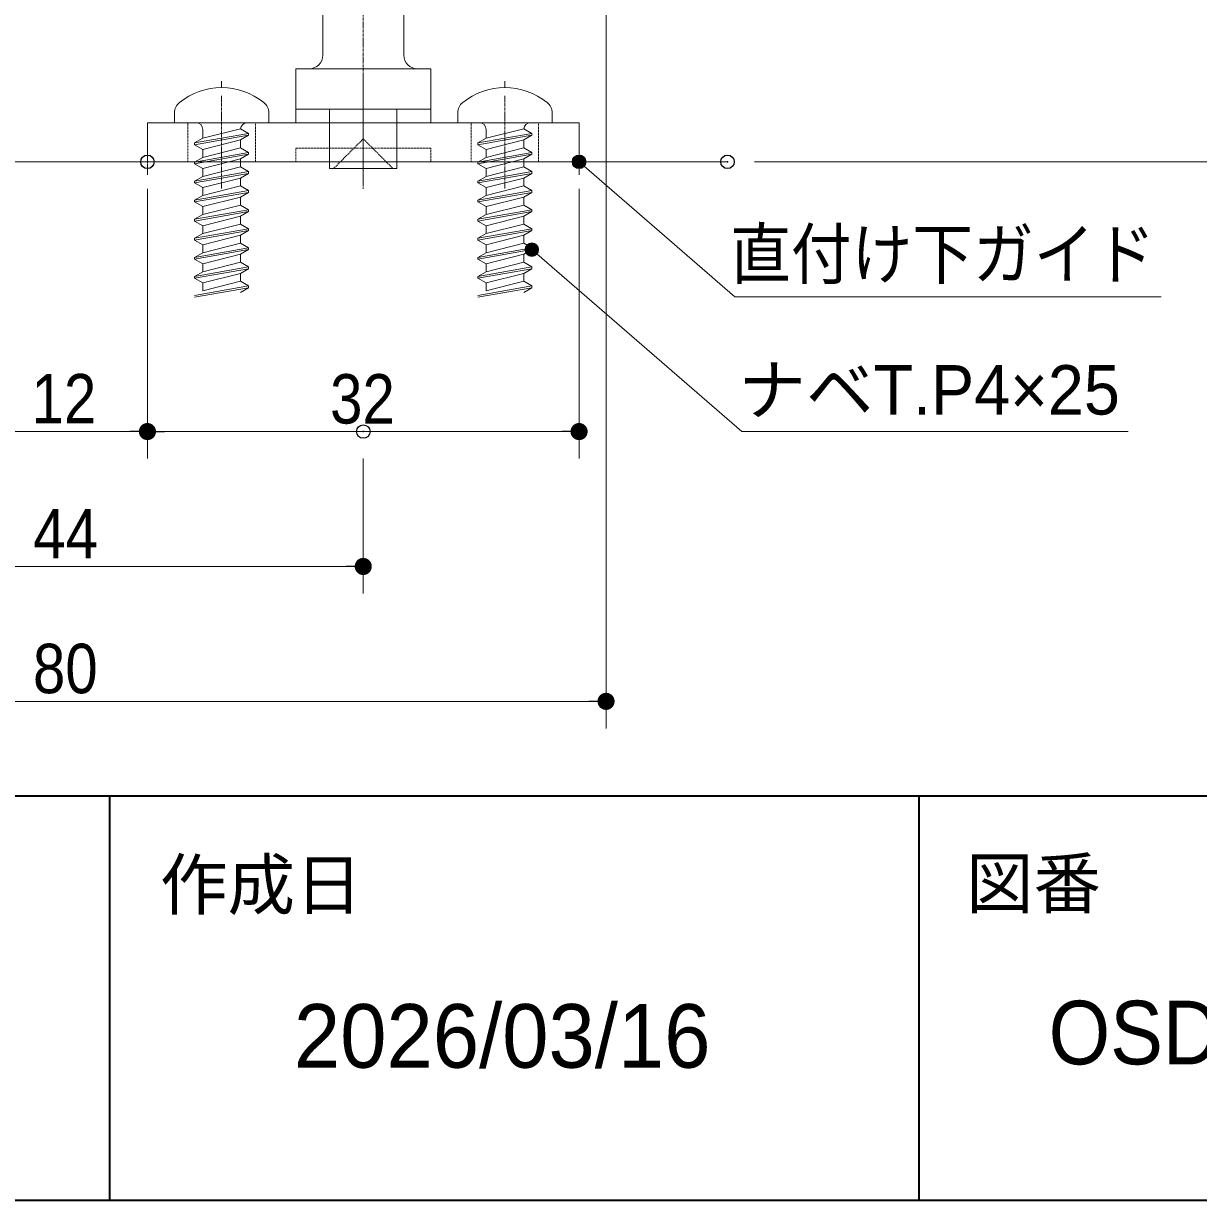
# Model space of a CAD drawing. Units: millimetres, scale not verified, with parts at other scales. Extents: x -6062 to 6062, y -3045 to 3045.
# Drawn here: x 649 to 1520, y -2770 to -1898 of the extents above; entities that cross this region are included whole.
import ezdxf
from ezdxf.enums import TextEntityAlignment as Align

# ---------------------------------------------------------------- set-up
doc = ezdxf.new("R2010")
doc.units = ezdxf.units.MM
doc.header["$LTSCALE"] = 20
doc.header["$PDMODE"] = 32
doc.header["$PDSIZE"] = 10
for name, pattern in [('USER1', [1.11, 0.71, -0.4]), ('USER2', [10.5, 8, -0.5, 0.5, -0.5, 0.5, -0.5]), ('USER3', [2.91, 1.76, -0.4, 0.35, -0.4])]:
    doc.linetypes.add(name, pattern=pattern)
for name, color, linetype, lineweight in [('0-0_2寸法-3', 7, 'Continuous', 15), ('0-1_2寸法-1', 7, 'Continuous', 15), ('0-2_0', 7, 'Continuous', 25), ('0-5_3一般', 7, 'Continuous', 15), ('0-6_1図面枠', 7, 'Continuous', 15)]:
    doc.layers.add(name, color=color, linetype=linetype, lineweight=lineweight)
doc.layers.add('0-3_Defpoints', color=7, linetype='Continuous')
doc.styles.add('ＭＳ Ｐゴシック', font='')
doc.styles.get('ＭＳ Ｐゴシック').set_extended_font_data('MS PGothic')

# ---------------------------------------------------------------- blocks, each defined once
blk = doc.blocks.new('_Dot')
at = {"layer": '0-2_0'}
blk.add_line((-10, 0), (-20, 0), dxfattribs=at)
for points in [[(0, 0), (-10, 0), (-9.92, 1.25)], [(0, 0), (-9.92, -1.25), (-10, 0)], [(0, 0), (-9.92, 1.25), (-9.69, 2.49)], [(0, 0), (-9.69, -2.49), (-9.92, -1.25)], [(0, 0), (-9.69, 2.49), (-9.3, 3.68)], [(0, 0), (-9.3, -3.68), (-9.69, -2.49)], [(0, 0), (-9.3, 3.68), (-8.76, 4.82)], [(0, 0), (-8.76, -4.82), (-9.3, -3.68)], [(0, 0), (-8.76, 4.82), (-8.09, 5.88)], [(0, 0), (-8.09, -5.88), (-8.76, -4.82)], [(0, 0), (-8.09, 5.88), (-7.29, 6.85)], [(0, 0), (-7.29, -6.85), (-8.09, -5.88)], [(0, 0), (-7.29, 6.85), (-6.37, 7.71)], [(0, 0), (-6.37, -7.71), (-7.29, -6.85)], [(0, 0), (-6.37, 7.71), (-5.36, 8.44)], [(0, 0), (-5.36, -8.44), (-6.37, -7.71)], [(0, 0), (-5.36, 8.44), (-4.26, 9.05)], [(0, 0), (-4.26, -9.05), (-5.36, -8.44)], [(0, 0), (-4.26, 9.05), (-3.09, 9.51)], [(0, 0), (-3.09, -9.51), (-4.26, -9.05)], [(0, 0), (-3.09, 9.51), (-1.87, 9.82)], [(0, 0), (-1.87, -9.82), (-3.09, -9.51)], [(0, 0), (-1.87, 9.82), (-0.63, 9.98)], [(0, 0), (-0.63, -9.98), (-1.87, -9.82)], [(0, 0), (-0.63, 9.98), (0.63, 9.98)], [(0, 0), (0.63, -9.98), (-0.63, -9.98)], [(0, 0), (0.63, 9.98), (1.87, 9.82)], [(0, 0), (1.87, 9.82), (3.09, 9.51)], [(0, 0), (3.09, 9.51), (4.26, 9.05)], [(0, 0), (4.26, 9.05), (5.36, 8.44)], [(0, 0), (5.36, 8.44), (6.37, 7.71)], [(0, 0), (6.37, 7.71), (7.29, 6.85)], [(0, 0), (7.29, 6.85), (8.09, 5.88)], [(0, 0), (8.09, 5.88), (8.76, 4.82)], [(0, 0), (8.76, 4.82), (9.3, 3.68)], [(0, 0), (9.3, 3.68), (9.69, 2.49)], [(0, 0), (9.69, 2.49), (9.92, 1.25)], [(0, 0), (9.92, 1.25), (10, 0)], [(0, 0), (1.87, -9.82), (0.63, -9.98)], [(0, 0), (3.09, -9.51), (1.87, -9.82)], [(0, 0), (4.26, -9.05), (3.09, -9.51)], [(0, 0), (5.36, -8.44), (4.26, -9.05)], [(0, 0), (6.37, -7.71), (5.36, -8.44)], [(0, 0), (7.29, -6.85), (6.37, -7.71)], [(0, 0), (8.09, -5.88), (7.29, -6.85)], [(0, 0), (8.76, -4.82), (8.09, -5.88)], [(0, 0), (9.3, -3.68), (8.76, -4.82)], [(0, 0), (9.69, -2.49), (9.3, -3.68)], [(0, 0), (9.92, -1.25), (9.69, -2.49)], [(0, 0), (10, 0), (9.92, -1.25)]]:
    blk.add_solid(points, dxfattribs=at)
blk = doc.blocks.new('グループ-9')
at = {"layer": '0-6_1図面枠', "lineweight": 35}
for p, q in [((-80000, -49400), (80000, -49400)), ((50000, -49400), (50000, -55400)), ((62000, -49400), (62000, -55400))]:
    blk.add_line(p, q, dxfattribs=at)
blk.add_lwpolyline([(-80000, 55400), (80000, 55400), (80000, -55400), (-80000, -55400)], close=True, dxfattribs=at)
blk = doc.blocks.new('図面枠')
at = {"layer": '0-6_1図面枠'}
blk.add_blockref('グループ-9', (0, 0), dxfattribs=at)
at = {"layer": '0-6_1図面枠', "style": 'ＭＳ Ｐゴシック'}
for s, p in [('作成日', (50749.9, -51303.2)), ('図番', (62699.9, -51284.2))]:
    blk.add_text(s, height=733.7, dxfattribs=at).set_placement(p, align=Align.BOTTOM_LEFT)
blk = doc.blocks.new('グループ-14')
at = {"layer": '0-5_3一般', "linetype": 'USER3'}
blk.add_line((55863.7, -38900), (55863.7, -38803.3), dxfattribs=at)
at = {"layer": '0-5_3一般'}
for p, q in [((55163.7, -39420), (55163.7, -39275.5)), ((55483.7, -39420), (55163.7, -39420)), ((56243.7, -39420), (55483.7, -39420)), ((55463.7, -39748), (56263.7, -39606.7)), ((56143.7, -39510.7), (55583.7, -39652.1)), ((55583.7, -39652.1), (55583.7, -39520)), ((56144.1, -39511), (56143.7, -39510.7)), ((56263.7, -39606.7), (56143.7, -39675.9)), ((56263.7, -39580), (56144.1, -39511)), ((56263.7, -39580), (56263.7, -39606.7)), ((55583.7, -39652.1), (55463.7, -39721.3)), ((56143.7, -39793.4), (56143.7, -39675.9)), ((56263.7, -39862.7), (55463.7, -40004)), ((55583.7, -39934.7), (55463.7, -40004)), ((55583.7, -39934.7), (55583.7, -39817.3)), ((55583.7, -40099.9), (56143.7, -39958.6)), ((56143.7, -40076.1), (56143.7, -39958.6)), ((56263.7, -39862.7), (56263.7, -39889.3)), ((55463.7, -40004), (55463.7, -40030.7)), ((55463.7, -40030.7), (55583.7, -40099.9)), ((56143.7, -40076.1), (55583.7, -40217.4)), ((55583.7, -40217.4), (55583.7, -40099.9)), ((56263.7, -40145.3), (56143.7, -40076.1)), ((55463.7, -40313.3), (56263.7, -40172)), ((55583.7, -40217.4), (55463.7, -40286.7)), ((56263.7, -40172), (56143.7, -40241.3)), ((56143.7, -40358.7), (56143.7, -40241.3)), ((56263.7, -40145.3), (56263.7, -40172)), ((56263.7, -40428), (55463.7, -40569.3)), ((55583.7, -40500.1), (55583.7, -40382.6)), ((56263.7, -40428), (56263.7, -40454.7)), ((55583.7, -40500.1), (55463.7, -40569.3)), ((55463.7, -40569.3), (55463.7, -40596)), ((55463.7, -40596), (55583.7, -40665.3)), ((55583.7, -40665.3), (56143.7, -40523.9)), ((56143.7, -40641.4), (55583.7, -40782.7)), ((56143.7, -40641.4), (56143.7, -40523.9)), ((56263.7, -40710.7), (56143.7, -40641.4)), ((55463.7, -40878.7), (56263.7, -40737.3)), ((55583.7, -40782.7), (55463.7, -40852)), ((55583.7, -40782.7), (55583.7, -40665.3)), ((56263.7, -40737.3), (56143.7, -40806.6)), ((56143.7, -40924.1), (56143.7, -40806.6)), ((56263.7, -40710.7), (56263.7, -40737.3)), ((56263.7, -40993.3), (55463.7, -41134.7)), ((55583.7, -41065.4), (55583.7, -40947.9)), ((56263.7, -40993.3), (56263.7, -41020)), ((55583.7, -41065.4), (55463.7, -41134.7)), ((55463.7, -41134.7), (55463.7, -41161.3)), ((55463.7, -41161.3), (55583.7, -41230.6)), ((55583.7, -41230.6), (56143.7, -41089.3)), ((56143.7, -41206.7), (56143.7, -41089.3)), ((56263.7, -41276), (55463.7, -41417.3)), ((55463.7, -41444), (56263.7, -41302.7)), ((55463.7, -41444), (56263.7, -41302.7)), ((55583.7, -41348.1), (55463.7, -41417.3)), ((56263.7, -41276), (56143.7, -41206.7)), ((56263.7, -41302.7), (56143.7, -41371.9)), ((56263.7, -41302.7), (56143.7, -41371.9)), ((56263.7, -41302.7), (56143.7, -41371.9)), ((56263.7, -41276), (56263.7, -41302.7)), ((55463.7, -41417.3), (55463.7, -41444)), ((56143.7, -41489.4), (55583.7, -41630.7)), ((55583.7, -41630.7), (55583.7, -41513.3)), ((56143.7, -41489.4), (56143.7, -41371.9)), ((56263.7, -41558.7), (56143.7, -41489.4)), ((56263.7, -41558.7), (55463.7, -41700)), ((55583.7, -41630.7), (55463.7, -41700)), ((55463.7, -41700), (55463.7, -41726.7)), ((55583.7, -41795.9), (56143.7, -41654.6)), ((56263.7, -41585.3), (56143.7, -41654.6)), ((56263.7, -41585.3), (56143.7, -41654.6)), ((56263.7, -41585.3), (56143.7, -41654.6)), ((56143.7, -41772.1), (56143.7, -41654.6)), ((56263.7, -41558.7), (56263.7, -41585.3)), ((56263.7, -41558.7), (56263.7, -41585.3)), ((55463.7, -41726.7), (55583.7, -41795.9)), ((56263.7, -41841.3), (55463.7, -41982.7)), ((55463.7, -42009.3), (56263.7, -41868)), ((56143.7, -41772.1), (55583.7, -41913.4)), ((55583.7, -41913.4), (55583.7, -41795.9)), ((56263.7, -41841.3), (56143.7, -41772.1)), ((56263.7, -41868), (56143.7, -41937.3)), ((56263.7, -41841.3), (56263.7, -41868))]:
    blk.add_line(p, q, dxfattribs=at)
for points in [[(56563.7, -39275.5), (56563.7, -39420), (56243.7, -39420)], [(56263.7, -39580), (55463.7, -39721.3), (55463.7, -39748)], [(55463.7, -39748), (55583.7, -39817.3), (56143.7, -39675.9)], [(55463.7, -40030.7), (56263.7, -39889.3), (56143.7, -39958.6)], [(56263.7, -39862.7), (56143.7, -39793.4), (55583.7, -39934.7)], [(56263.7, -40145.3), (55463.7, -40286.7), (55463.7, -40313.3)], [(55463.7, -40313.3), (55583.7, -40382.6), (56143.7, -40241.3)], [(55463.7, -40596), (56263.7, -40454.7), (56143.7, -40523.9)], [(56263.7, -40428), (56143.7, -40358.7), (55583.7, -40500.1)], [(56263.7, -40710.7), (55463.7, -40852), (55463.7, -40878.7)], [(55463.7, -40878.7), (55583.7, -40947.9), (56143.7, -40806.6)], [(56263.7, -40993.3), (56143.7, -40924.1), (55583.7, -41065.4)], [(55463.7, -41161.3), (56263.7, -41020), (56143.7, -41089.3)], [(56143.7, -41206.7), (55583.7, -41348.1), (55583.7, -41230.6)], [(55463.7, -41444), (55583.7, -41513.3), (56143.7, -41371.9)], [(55463.7, -41726.7), (56263.7, -41585.3), (56143.7, -41654.6)], [(55463.7, -41726.7), (56263.7, -41585.3), (56143.7, -41654.6)], [(56263.7, -41558.7), (56263.7, -41585.3), (56143.7, -41654.6)]]:
    blk.add_lwpolyline(points, dxfattribs=at)
for centre, radius, start, end in [((55863.7, -39900), 1000, 90, 128.68219), ((55863.7, -39900), 1000, 51.31781, 90), ((55363.7, -39275.5), 200, 128.68219, 180), ((56363.7, -39275.5), 200, 0, 51.31781), ((55483.7, -39520), 100, 0, 90), ((56243.7, -39520), 100, 90, 174.8103)]:
    blk.add_arc(centre, radius, start, end, dxfattribs=at)
blk = doc.blocks.new('グループ-15')
at = {"layer": '0-5_3一般', "linetype": 'USER3'}
blk.add_line((51663.7, -38900), (51663.7, -38803.3), dxfattribs=at)
at = {"layer": '0-5_3一般'}
for p, q in [((50963.7, -39420), (50963.7, -39275.5)), ((52363.7, -39420), (52043.7, -39420)), ((52363.7, -39275.5), (52363.7, -39420)), ((52063.7, -39580), (51263.7, -39721.3)), ((51943.7, -39510.7), (51383.7, -39652.1)), ((51383.7, -39652.1), (51383.7, -39520)), ((51944.1, -39511), (51943.7, -39510.7)), ((52063.7, -39580), (51944.1, -39511)), ((52063.7, -39580), (52063.7, -39606.7)), ((51383.7, -39652.1), (51263.7, -39721.3)), ((51263.7, -39721.3), (51263.7, -39748)), ((51263.7, -39748), (51383.7, -39817.3)), ((51383.7, -39817.3), (51943.7, -39675.9)), ((51943.7, -39793.4), (51943.7, -39675.9)), ((51263.7, -40030.7), (52063.7, -39889.3)), ((51383.7, -39934.7), (51263.7, -40004)), ((51943.7, -39793.4), (51383.7, -39934.7)), ((51383.7, -39934.7), (51383.7, -39817.3)), ((52063.7, -39862.7), (51943.7, -39793.4)), ((52063.7, -39889.3), (51943.7, -39958.6)), ((51943.7, -40076.1), (51943.7, -39958.6)), ((52063.7, -39862.7), (52063.7, -39889.3)), ((51383.7, -40217.4), (51383.7, -40099.9)), ((52063.7, -40145.3), (51263.7, -40286.7)), ((51383.7, -40217.4), (51263.7, -40286.7)), ((51263.7, -40286.7), (51263.7, -40313.3)), ((51383.7, -40382.6), (51943.7, -40241.3)), ((51943.7, -40358.7), (51943.7, -40241.3)), ((52063.7, -40145.3), (52063.7, -40172)), ((51263.7, -40313.3), (51383.7, -40382.6)), ((51263.7, -40596), (52063.7, -40454.7)), ((51943.7, -40358.7), (51383.7, -40500.1)), ((51383.7, -40500.1), (51383.7, -40382.6)), ((52063.7, -40428), (51943.7, -40358.7)), ((52063.7, -40454.7), (51943.7, -40523.9)), ((52063.7, -40428), (52063.7, -40454.7)), ((51383.7, -40500.1), (51263.7, -40569.3)), ((51943.7, -40641.4), (51943.7, -40523.9)), ((52063.7, -40710.7), (51263.7, -40852)), ((51383.7, -40782.7), (51263.7, -40852)), ((51383.7, -40782.7), (51383.7, -40665.3)), ((51383.7, -40947.9), (51943.7, -40806.6)), ((51943.7, -40924.1), (51943.7, -40806.6)), ((52063.7, -40710.7), (52063.7, -40737.3)), ((51263.7, -40852), (51263.7, -40878.7)), ((51263.7, -40878.7), (51383.7, -40947.9)), ((51943.7, -40924.1), (51383.7, -41065.4)), ((51383.7, -41065.4), (51383.7, -40947.9)), ((52063.7, -40993.3), (51943.7, -40924.1)), ((52063.7, -40993.3), (52063.7, -41020)), ((51263.7, -41161.3), (52063.7, -41020)), ((51383.7, -41065.4), (51263.7, -41134.7)), ((52063.7, -41020), (51943.7, -41089.3)), ((51943.7, -41206.7), (51943.7, -41089.3)), ((52063.7, -41276), (51263.7, -41417.3)), ((51383.7, -41348.1), (51263.7, -41417.3)), ((51943.7, -41206.7), (51383.7, -41348.1)), ((51383.7, -41348.1), (51383.7, -41230.6)), ((52063.7, -41276), (51943.7, -41206.7)), ((52063.7, -41302.7), (51943.7, -41371.9)), ((52063.7, -41276), (52063.7, -41302.7)), ((51263.7, -41444), (51383.7, -41513.3)), ((51383.7, -41513.3), (51943.7, -41371.9)), ((51943.7, -41489.4), (51943.7, -41371.9)), ((52063.7, -41558.7), (51943.7, -41489.4)), ((51263.7, -41726.7), (52063.7, -41585.3)), ((51263.7, -41726.7), (52063.7, -41585.3)), ((51383.7, -41630.7), (51263.7, -41700)), ((52063.7, -41585.3), (51943.7, -41654.6)), ((52063.7, -41585.3), (51943.7, -41654.6)), ((52063.7, -41585.3), (51943.7, -41654.6)), ((52063.7, -41585.3), (51943.7, -41654.6)), ((52063.7, -41585.3), (51943.7, -41654.6)), ((52063.7, -41585.3), (51943.7, -41654.6)), ((51943.7, -41772.1), (51943.7, -41654.6)), ((52063.7, -41558.7), (52063.7, -41585.3)), ((52063.7, -41558.7), (52063.7, -41585.3)), ((52063.7, -41558.7), (52063.7, -41585.3)), ((52063.7, -41841.3), (51263.7, -41982.7)), ((52063.7, -41841.3), (52063.7, -41868))]:
    blk.add_line(p, q, dxfattribs=at)
for points in [[(52043.7, -39420), (51283.7, -39420), (50963.7, -39420)], [(51263.7, -39748), (52063.7, -39606.7), (51943.7, -39675.9)], [(52063.7, -39862.7), (51263.7, -40004), (51263.7, -40030.7)], [(51263.7, -40030.7), (51383.7, -40099.9), (51943.7, -39958.6)], [(52063.7, -40145.3), (51943.7, -40076.1), (51383.7, -40217.4)], [(51263.7, -40313.3), (52063.7, -40172), (51943.7, -40241.3)], [(52063.7, -40428), (51263.7, -40569.3), (51263.7, -40596)], [(51263.7, -40596), (51383.7, -40665.3), (51943.7, -40523.9)], [(52063.7, -40710.7), (51943.7, -40641.4), (51383.7, -40782.7)], [(51263.7, -40878.7), (52063.7, -40737.3), (51943.7, -40806.6)], [(52063.7, -40993.3), (51263.7, -41134.7), (51263.7, -41161.3)], [(51263.7, -41161.3), (51383.7, -41230.6), (51943.7, -41089.3)], [(51263.7, -41444), (52063.7, -41302.7), (51943.7, -41371.9)], [(51263.7, -41417.3), (51263.7, -41444), (52063.7, -41302.7), (51943.7, -41371.9)], [(51943.7, -41489.4), (51383.7, -41630.7), (51383.7, -41513.3)], [(52063.7, -41558.7), (51263.7, -41700), (51263.7, -41726.7)], [(51263.7, -41726.7), (51383.7, -41795.9), (51943.7, -41654.6)], [(51263.7, -42009.3), (52063.7, -41868), (51943.7, -41937.3)], [(52063.7, -41841.3), (51943.7, -41772.1), (51383.7, -41913.4), (51383.7, -41795.9)]]:
    blk.add_lwpolyline(points, dxfattribs=at)
for centre, radius, start, end in [((51663.7, -39900), 1000, 90, 128.68219), ((51663.7, -39900), 1000, 51.31781, 90), ((51163.7, -39275.5), 200, 128.68219, 180), ((52163.7, -39275.5), 200, 0, 51.31781), ((51283.7, -39520), 100, 0, 90), ((52043.7, -39520), 100, 90, 174.8103)]:
    blk.add_arc(centre, radius, start, end, dxfattribs=at)
blk = doc.blocks.new('グループ-16')
at = {"layer": '0-5_3一般', "linetype": 'USER2'}
for p, q in [((50563.7, -40195.1), (50563.7, -39615.1)), ((56963.7, -39615.1), (56963.7, -40195.1))]:
    blk.add_line(p, q, dxfattribs=at)
blk = doc.blocks.new('グループ-23')
at = {"layer": '0-5_3一般'}
blk.add_line((39236.2, -40000), (59163.7, -40000), dxfattribs=at)
for name in ['グループ-15', 'グループ-14', 'グループ-16']:
    blk.add_blockref(name, (0, 0), dxfattribs=at)
blk = doc.blocks.new('グループ-24')
at = {"layer": '0-5_3一般', "linetype": 'USER3'}
for p, q in [((53763.7, -35420), (53763.7, -40277.5)), ((53763.7, -38820), (53763.7, -40400)), ((51663.7, -39020), (51663.7, -40400)), ((55863.7, -39020), (55863.7, -40400))]:
    blk.add_line(p, q, dxfattribs=at)
at = {"layer": '0-5_3一般'}
for p, q in [((53163.7, -36020), (53163.7, -38420)), ((54363.7, -36020), (54363.7, -38420)), ((52763.7, -38620), (52963.7, -38620)), ((52763.7, -38620), (52763.7, -39220)), ((52963.7, -38620), (54563.7, -38620)), ((54563.7, -38620), (54763.7, -38620)), ((54763.7, -38620), (54763.7, -39220)), ((54763.7, -39220), (52763.7, -39220)), ((52763.7, -39220), (52763.7, -39420)), ((54763.7, -39220), (52763.7, -39220)), ((53263.7, -39220), (53263.7, -40100)), ((54763.7, -39420), (54763.7, -39220)), ((50563.7, -39420), (56963.7, -39420)), ((50563.7, -40000), (50563.7, -39420)), ((56963.7, -39420), (56963.7, -40000)), ((56963.7, -40000), (50563.7, -40000))]:
    blk.add_line(p, q, dxfattribs=at)
at = {"layer": '0-5_3一般', "linetype": 'USER1'}
for p, q in [((53263.7, -39220), (53263.7, -39800)), ((54263.7, -39800), (54263.7, -39220)), ((51163.7, -40000), (51163.7, -39420)), ((52163.7, -39420), (52163.7, -40000)), ((55363.7, -40000), (55363.7, -39420)), ((56363.7, -39420), (56363.7, -40000)), ((53323.7, -40100), (53763.7, -39660)), ((53763.7, -39660), (54203.7, -40100)), ((52763.7, -39800), (54763.7, -39800)), ((52763.7, -40000), (52763.7, -39800)), ((54763.7, -39800), (54763.7, -40000))]:
    blk.add_line(p, q, dxfattribs=at)
at = {"layer": '0-5_3一般'}
blk.add_lwpolyline([(54263.7, -39220), (54263.7, -40100), (53263.7, -40100)], dxfattribs=at)
for centre, start, end in [((52963.7, -38420), 270, 0), ((54563.7, -38420), 180, 270)]:
    blk.add_arc(centre, 200, start, end, dxfattribs=at)
blk = doc.blocks.new('グループ-25')
at = {"layer": '0-5_3一般'}
for name in ['グループ-24', 'グループ-23']:
    blk.add_blockref(name, (0, 0), dxfattribs=at)

msp = doc.modelspace()

# ---------------------------------------------------------------- hatches: boundary and pattern name
at = {"layer": '0-0_2寸法-3'}
for points in [[(1065.69, -2000, 1), (1055.68, -2000, 1)], [(1030.69, -2065.13, 1), (1020.68, -2065.13, 1)]]:
    msp.add_hatch(color=256, dxfattribs=at).paths.add_polyline_path(points)

# ---------------------------------------------------------------- linework, layer by layer
for points in [[(1060.68, -2000), (1176.15, -2100), (1492.17, -2100)], [(1025.68, -2065.13), (1181.41, -2200), (1467.72, -2200)]]:
    msp.add_lwpolyline(points, dxfattribs=at)
for centre in [(1060.68, -2000), (1025.68, -2065.13)]:
    msp.add_circle(centre, 5.01, dxfattribs=at)
at = {"layer": '0-1_2寸法-1'}
for p, q in [((1080.68, -1880), (1080.68, -2420)), ((1190.68, -2000), (1640.68, -2000)), ((740.68, -2020), (740.68, -2220)), ((740.68, -2020), (740.68, -2220)), ((1060.68, -2020), (1060.68, -2220)), ((633.4, -2200), (727.97, -2200)), ((1047.97, -2200), (753.4, -2200)), ((900.68, -2220), (900.68, -2320)), ((887.97, -2300), (473.4, -2300)), ((293.4, -2400), (1067.97, -2400))]:
    msp.add_line(p, q, dxfattribs=at)
at = {"layer": '0-3_Defpoints'}
for p in [(740.68, -2000), (1060.68, -2000), (1170.68, -2000), (740.68, -2200), (900.68, -2200), (1080.68, -2400)]:
    msp.add_point(p, dxfattribs=at)

# ---------------------------------------------------------------- block references
at = {"layer": '0-1_2寸法-1', "xscale": 0.6356201, "yscale": 0.6356201}
for p in [(740.68, -2200), (1060.68, -2200), (900.68, -2300), (1080.68, -2400)]:
    msp.add_blockref('_Dot', p, dxfattribs=at)
at = {"layer": '0-1_2寸法-1', "xscale": 0.6356201, "yscale": 0.6356201, "rotation": 180}
msp.add_blockref('_Dot', (740.68, -2200), dxfattribs=at)
at = {"layer": '0-5_3一般', "xscale": 0.05, "yscale": 0.05}
msp.add_blockref('グループ-25', (-1787.5, 0), dxfattribs=at)
at = {"layer": '0-6_1図面枠', "xscale": 0.05, "yscale": 0.05}
msp.add_blockref('図面枠', (-1787.5, 0), dxfattribs=at)

# ---------------------------------------------------------------- texts
at = {"layer": '0-0_2寸法-3', "style": 'ＭＳ Ｐゴシック', "width": 0.9}
msp.add_text('直付け下ガイド', height=36.66, dxfattribs=at).set_placement((1172.7, -2097.62), align=Align.BOTTOM_LEFT)
at = {"layer": '0-0_2寸法-3', "style": 'ＭＳ Ｐゴシック'}
msp.add_text('ナベT.P4×25', height=36.66, dxfattribs=at).set_placement((1178.91, -2198.4), align=Align.BOTTOM_LEFT)
at = {"layer": '0-1_2寸法-1', "style": 'ＭＳ Ｐゴシック', "width": 0.9}
for s, p in [('12', (654.76, -2204.96)), ('32', (876.09, -2205.06)), ('44', (655.99, -2305.06)), ('80', (655.8, -2404.96))]:
    msp.add_text(s, height=36.66, dxfattribs=at).set_placement(p, align=Align.BOTTOM_LEFT)
at = {"layer": '0-6_1図面枠', "style": 'ＭＳ Ｐゴシック'}
msp.add_text('2026/03/16', height=47.17, dxfattribs=at).set_placement((849.28, -2685.74), align=Align.BOTTOM_LEFT)
at = {"layer": '0-6_1図面枠', "style": 'ＭＳ Ｐゴシック', "width": 0.95}
msp.add_text('OSDBC9N0-00', height=47.17, dxfattribs=at).set_placement((1408.8, -2683.26), align=Align.BOTTOM_LEFT)

doc.saveas('drawing.dxf')
